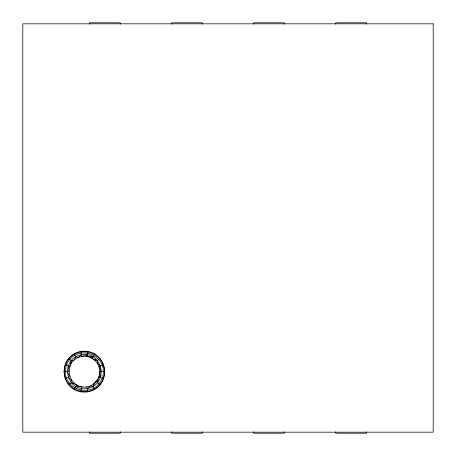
<?xml version="1.0" encoding="UTF-8"?>
<svg xmlns="http://www.w3.org/2000/svg" width="456" height="456" viewBox="0 0 456 456"><rect width="100%" height="100%" fill="white"/><g stroke="black" fill="none" stroke-linecap="round" stroke-linejoin="round"><path stroke-width="0.68" d="M94.62 389.413L92.944 386.506L90.294 385.89C69.204 393.876 59.804 360.645 81.915 356.432C90.921 354.859 99.915 362.48 99.75 371.64C100.195 379.848 92.927 384.197 87.341 388.546C65.248 391.96 59.451 359.077 81.379 354.734C103.472 351.314 109.269 384.203 87.341 388.546L87.922 391.846C61.326 395.54 54.543 357.059 80.797 351.433C107.394 347.74 114.177 386.221 87.922 391.846M80.797 391.846L81.692 386.773L75.776 386.506L74.1 389.413M87.922 351.433L87.022 356.535L92.944 356.774L94.62 353.867M93.982 383.673L92.944 386.506L96.056 381.444L100.081 384.83M81.379 388.546L82.057 386.876M74.1 353.867L75.776 356.774L74.203 360.069L71.21 360.605L68.639 358.45M86.406 356.37L87.341 354.734L81.915 356.432L80.797 351.433M65.077 378.657L68.229 377.511L69.534 375.904L67.197 371.64L63.84 371.64M103.643 364.623L100.491 365.769L99.123 367.126L101.528 371.64L99.733 372.472L100.491 377.511L98.98 376.576M100.081 358.45L97.51 360.605L97.288 363.221L100.491 365.769M68.639 384.83L71.21 382.675L71.307 379.854L68.229 377.511M81.379 354.734L77.799 357.664L75.776 356.774M77.97 385.69L75.776 386.506L76.728 384.875L71.21 382.675L74.26 383.257M90.522 357.487L92.944 356.774L91.992 358.416L97.51 360.605L94.261 359.852M67.197 371.64L68.97 371.401L68.229 365.769L65.077 364.623M99.75 371.64L104.88 371.64M103.643 378.657L98.815 376.901L97.51 382.675L97.037 380.389M69.614 367.086L68.229 365.769L69.945 366.396L71.21 360.605L71.495 363.147M86.543 386.887L87.341 388.546M366.51 24.214L366.51 22.8L335.73 22.8L335.73 24.214M366.51 431.786L366.51 433.2L335.73 433.2L335.73 431.786M284.43 24.214L284.43 22.8L253.65 22.8L253.65 24.214M284.43 431.786L284.43 433.2L253.65 433.2L253.65 431.786M202.35 24.214L202.35 22.8L171.57 22.8L171.57 24.214M202.35 431.786L202.35 433.2L171.57 433.2L171.57 431.786M120.27 24.214L120.27 22.8L89.49 22.8L89.49 24.214M120.27 431.786L120.27 433.2L89.49 433.2L89.49 431.786M65.373 364.732C57.251 389.886 93.4 403.041 103.347 378.548C111.475 353.394 75.32 340.239 65.373 364.732M66.49 365.136C58.511 388.58 93.275 401.234 102.229 378.144C110.209 354.7 75.451 342.046 66.49 365.136M433.2 23.826L22.8 23.826L22.8 432.174L433.2 432.174L433.2 23.826"/></g></svg>
